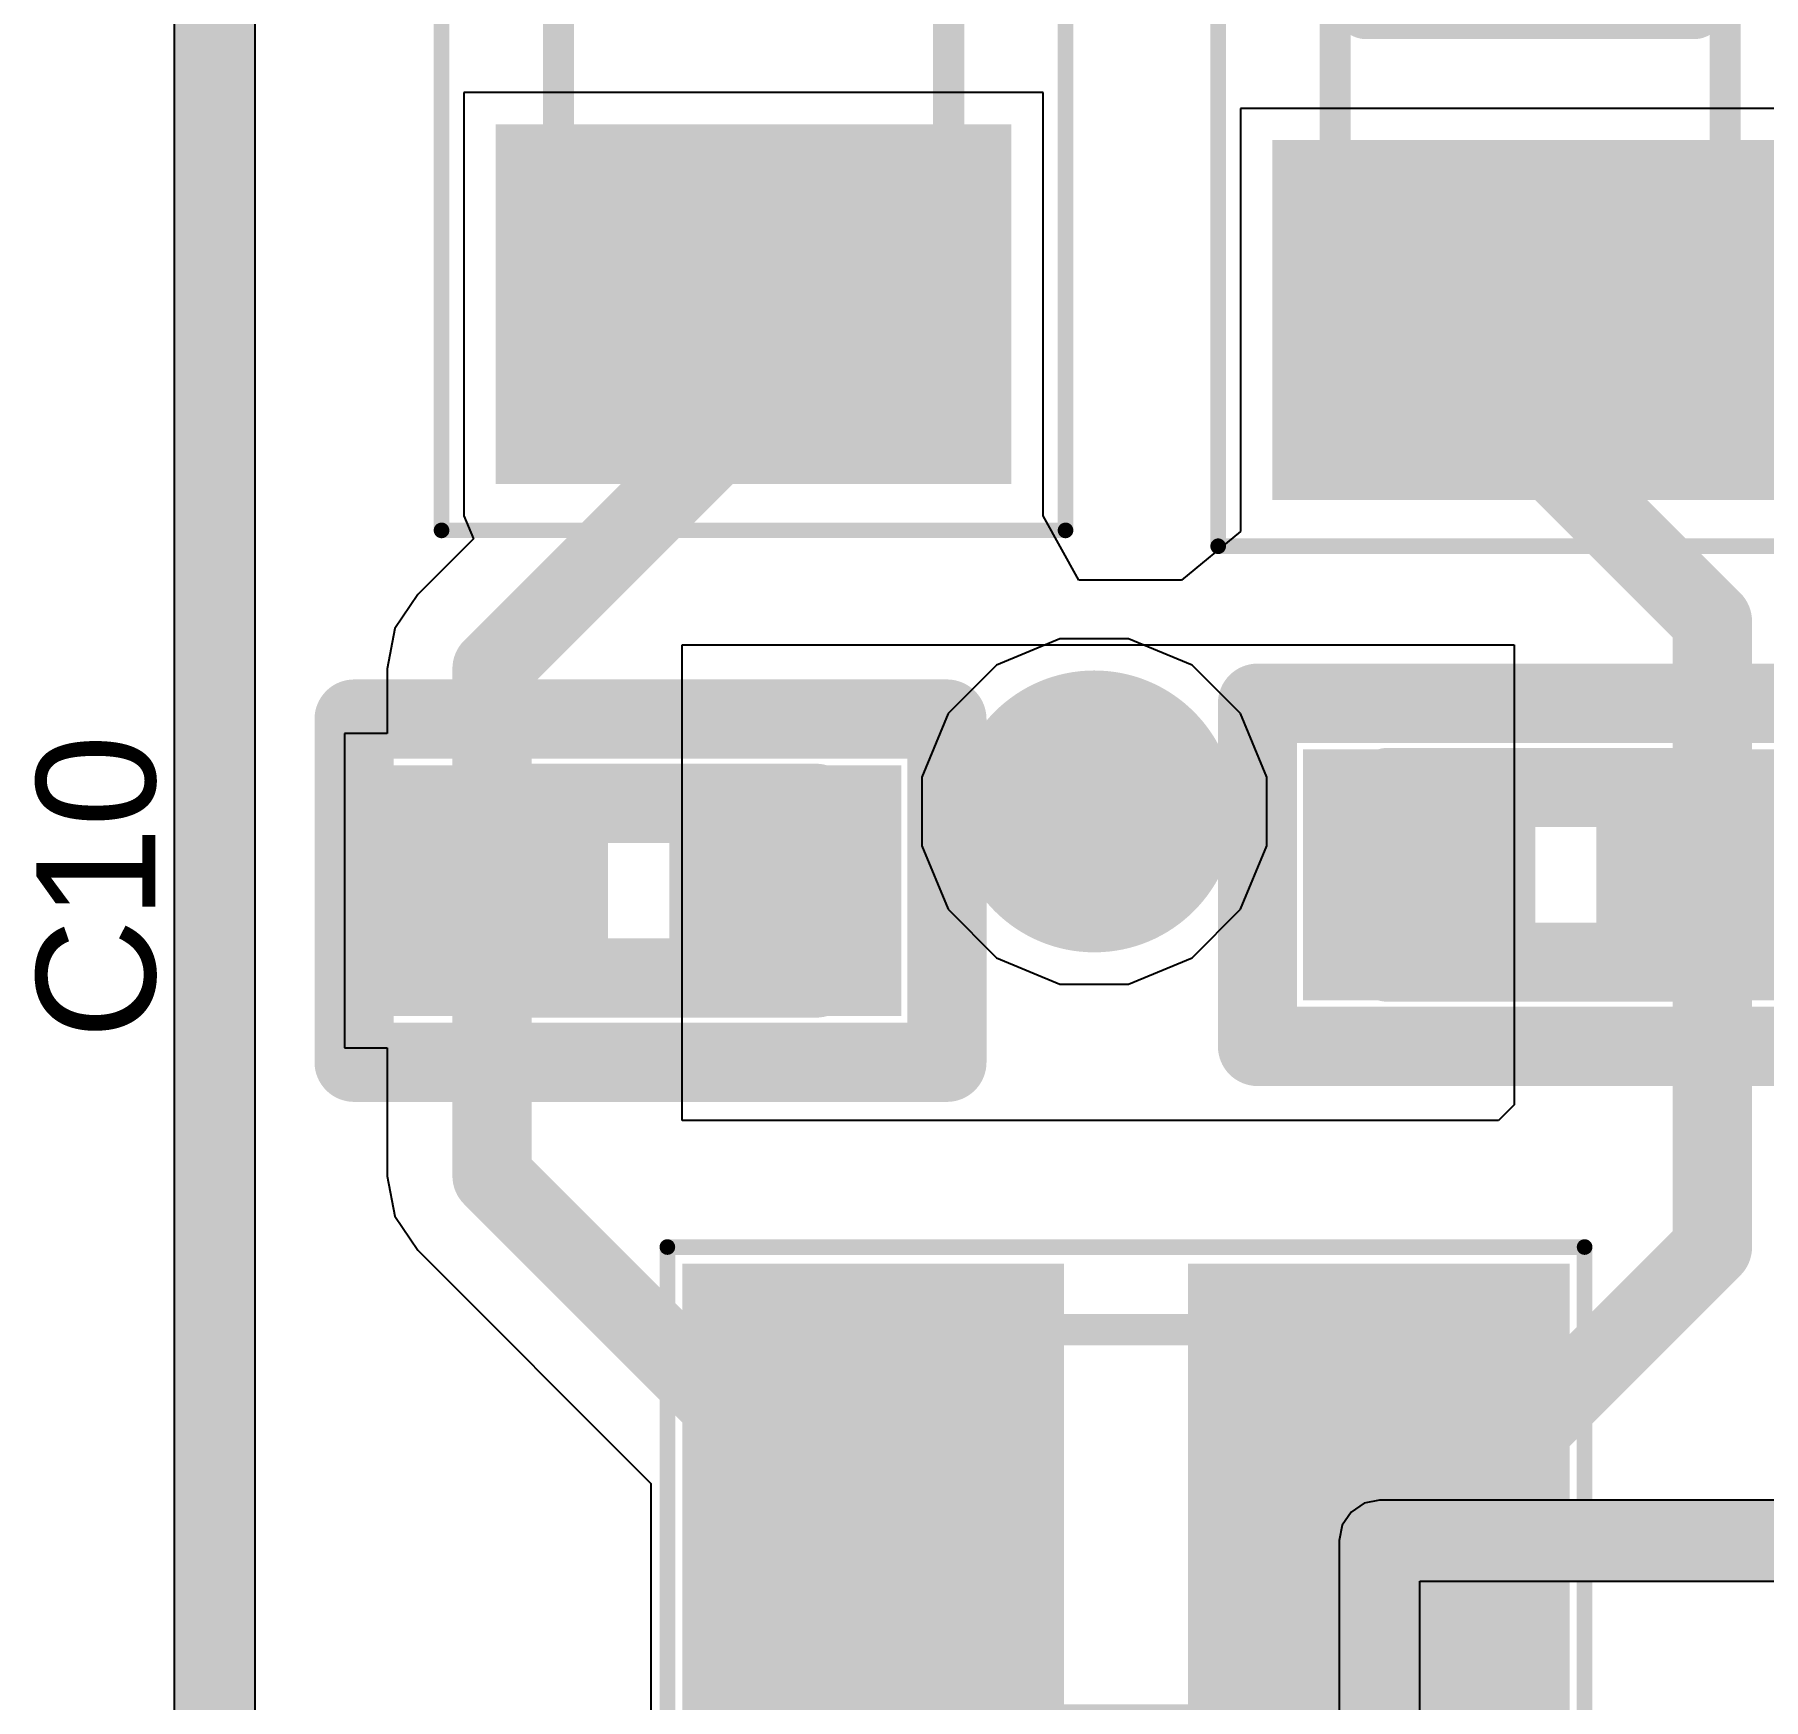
# Model space of a CAD drawing. Header units: inches. Extents: x 2.95 to 6.74, y 1.23 to 4.83.
# Drawn here: x 4.7123 to 4.9304, y 4.093 to 4.303 of the extents above; entities that cross this region are included whole.
import ezdxf

# ---------------------------------------------------------------- set-up
doc = ezdxf.new("R2010")
doc.units = ezdxf.units.IN
doc.header["$MEASUREMENT"] = 0
for name, color, linetype in [('Bottom Layer', 5, 'Continuous'), ('Bottom Solder', 6, 'Continuous'), ('GND', 76, 'Continuous'), ('Mechanical 10', 56, 'Continuous'), ('Mechanical 12', 56, 'Continuous'), ('Mechanical 15', 56, 'Continuous'), ('PWR', 16, 'Continuous'), ('Top 3D Body', 56, 'Continuous'), ('Top Layer', 1, 'Continuous'), ('Top Overlay', 2, 'Continuous'), ('Top Paste', 8, 'Continuous'), ('Top Solder', 216, 'Continuous'), ('Via Holes', 16, 'Continuous')]:
    doc.layers.add(name, color=color, linetype=linetype)
doc.styles.add('Arial', font='', dxfattribs={"height": 0.2})
doc.styles.get('Arial').set_extended_font_data('Arial')

# ---------------------------------------------------------------- blocks, each defined once
blk = doc.blocks.new('RESC2012X50N_85')
at = {"layer": 'Top Layer'}
for points in [[(-0.05807, -0.02854), (-0.05807, 0.02854), (-0.02067, 0.02854), (-0.02067, -0.02854)], [(0.02067, -0.02854), (0.02067, 0.02854), (0.05807, 0.02854), (0.05807, -0.02854)]]:
    blk.add_hatch(color=1, dxfattribs=at).paths.add_polyline_path(points)
at = {"layer": 'Top Paste'}
for points in [[(-0.05807, -0.02854), (-0.05807, 0.02854), (-0.02067, 0.02854), (-0.02067, -0.02854)], [(0.02067, -0.02854), (0.02067, 0.02854), (0.05807, 0.02854), (0.05807, -0.02854)]]:
    blk.add_hatch(color=8, dxfattribs=at).paths.add_polyline_path(points)
at = {"layer": 'Top Solder'}
for points in [[(-0.06207, -0.03254), (-0.06207, 0.03254), (-0.01667, 0.03254), (-0.01667, -0.03254)], [(0.01667, -0.03254), (0.01667, 0.03254), (0.06207, 0.03254), (0.06207, -0.03254)]]:
    blk.add_hatch(color=216, dxfattribs=at).paths.add_polyline_path(points)
at = {"layer": 'Mechanical 15'}
for points in [[(-0.06791, -0.03937, 0.00197, 0.00197, 0), (-0.06791, 0.03937, 0.00197, 0.00197, 0)], [(0.06791, 0.03937, 0.00197, 0.00197, 0), (-0.06791, 0.03937, 0.00197, 0.00197, 0)], [(0.06791, -0.03937, 0.00197, 0.00197, 0), (0.06791, 0.03937, 0.00197, 0.00197, 0)], [(0.06791, -0.03937, 0.00197, 0.00197, 0), (-0.06791, -0.03937, 0.00197, 0.00197, 0)]]:
    blk.add_lwpolyline(points, format="xyseb", dxfattribs=at)
for points in [[(-0.06841, 0.03937, 0.000984, 0.000984, 1), (-0.06742, 0.03937, 0.000984, 0.000984, 1)], [(-0.06841, 0.03937, 0.000984, 0.000984, 1), (-0.06742, 0.03937, 0.000984, 0.000984, 1)], [(0.06742, 0.03937, 0.000984, 0.000984, 1), (0.06841, 0.03937, 0.000984, 0.000984, 1)], [(0.06742, 0.03937, 0.000984, 0.000984, 1), (0.06841, 0.03937, 0.000984, 0.000984, 1)], [(-0.06841, -0.03937, 0.000984, 0.000984, 1), (-0.06742, -0.03937, 0.000984, 0.000984, 1)], [(-0.06841, -0.03937, 0.000984, 0.000984, 1), (-0.06742, -0.03937, 0.000984, 0.000984, 1)], [(0.06742, -0.03937, 0.000984, 0.000984, 1), (0.06841, -0.03937, 0.000984, 0.000984, 1)], [(0.06742, -0.03937, 0.000984, 0.000984, 1), (0.06841, -0.03937, 0.000984, 0.000984, 1)]]:
    blk.add_lwpolyline(points, format="xyseb", close=True, dxfattribs=at)
at = {"layer": 'Top 3D Body'}
for points in [[(-0.04035, -0.02461, 0.00394, 0.00394, 0), (-0.04035, 0.02461, 0.00394, 0.00394, 0)], [(0.04035, 0.02461, 0.00394, 0.00394, 0), (-0.04035, 0.02461, 0.00394, 0.00394, 0)], [(0.04035, -0.02461, 0.00394, 0.00394, 0), (0.04035, 0.02461, 0.00394, 0.00394, 0)], [(0.04035, -0.02461, 0.00394, 0.00394, 0), (-0.04035, -0.02461, 0.00394, 0.00394, 0)]]:
    blk.add_lwpolyline(points, format="xyseb", dxfattribs=at)
for points in [[(-0.04134, 0.02461, 0.00197, 0.00197, 1), (-0.03937, 0.02461, 0.00197, 0.00197, 1)], [(-0.04134, 0.02461, 0.00197, 0.00197, 1), (-0.03937, 0.02461, 0.00197, 0.00197, 1)], [(0.03937, 0.02461, 0.00197, 0.00197, 1), (0.04134, 0.02461, 0.00197, 0.00197, 1)], [(0.03937, 0.02461, 0.00197, 0.00197, 1), (0.04134, 0.02461, 0.00197, 0.00197, 1)], [(-0.04134, -0.02461, 0.00197, 0.00197, 1), (-0.03937, -0.02461, 0.00197, 0.00197, 1)], [(-0.04134, -0.02461, 0.00197, 0.00197, 1), (-0.03937, -0.02461, 0.00197, 0.00197, 1)], [(0.03937, -0.02461, 0.00197, 0.00197, 1), (0.04134, -0.02461, 0.00197, 0.00197, 1)], [(0.03937, -0.02461, 0.00197, 0.00197, 1), (0.04134, -0.02461, 0.00197, 0.00197, 1)]]:
    blk.add_lwpolyline(points, format="xyseb", close=True, dxfattribs=at)
at = {"layer": 'Top Overlay'}
blk.add_lwpolyline([(0, -0.02067, 0.00787, 0.00787, 0), (0, 0.02067, 0.00787, 0.00787, 0)], format="xyseb", dxfattribs=at)
for points in [[(-0.00197, 0.02067, 0.00394, 0.00394, 1), (0.00197, 0.02067, 0.00394, 0.00394, 1)], [(-0.00197, -0.02067, 0.00394, 0.00394, 1), (0.00197, -0.02067, 0.00394, 0.00394, 1)]]:
    blk.add_lwpolyline(points, format="xyseb", close=True, dxfattribs=at)
blk = doc.blocks.new('RESC2012X50N_87')
at = {"layer": 'Top Layer'}
for points in [[(-0.05807, -0.02854), (-0.05807, 0.02854), (-0.02067, 0.02854), (-0.02067, -0.02854)], [(0.02067, -0.02854), (0.02067, 0.02854), (0.05807, 0.02854), (0.05807, -0.02854)]]:
    blk.add_hatch(color=1, dxfattribs=at).paths.add_polyline_path(points)
at = {"layer": 'Top Paste'}
for points in [[(-0.05807, -0.02854), (-0.05807, 0.02854), (-0.02067, 0.02854), (-0.02067, -0.02854)], [(0.02067, -0.02854), (0.02067, 0.02854), (0.05807, 0.02854), (0.05807, -0.02854)]]:
    blk.add_hatch(color=8, dxfattribs=at).paths.add_polyline_path(points)
at = {"layer": 'Top Solder'}
for points in [[(-0.06207, -0.03254), (-0.06207, 0.03254), (-0.01667, 0.03254), (-0.01667, -0.03254)], [(0.01667, -0.03254), (0.01667, 0.03254), (0.06207, 0.03254), (0.06207, -0.03254)]]:
    blk.add_hatch(color=216, dxfattribs=at).paths.add_polyline_path(points)
at = {"layer": 'Mechanical 15'}
for points in [[(-0.06791, -0.03937, 0.00197, 0.00197, 0), (-0.06791, 0.03937, 0.00197, 0.00197, 0)], [(0.06791, 0.03937, 0.00197, 0.00197, 0), (-0.06791, 0.03937, 0.00197, 0.00197, 0)], [(0.06791, -0.03937, 0.00197, 0.00197, 0), (0.06791, 0.03937, 0.00197, 0.00197, 0)], [(0.06791, -0.03937, 0.00197, 0.00197, 0), (-0.06791, -0.03937, 0.00197, 0.00197, 0)]]:
    blk.add_lwpolyline(points, format="xyseb", dxfattribs=at)
for points in [[(-0.06841, 0.03937, 0.000984, 0.000984, 1), (-0.06742, 0.03937, 0.000984, 0.000984, 1)], [(-0.06841, 0.03937, 0.000984, 0.000984, 1), (-0.06742, 0.03937, 0.000984, 0.000984, 1)], [(0.06742, 0.03937, 0.000984, 0.000984, 1), (0.06841, 0.03937, 0.000984, 0.000984, 1)], [(0.06742, 0.03937, 0.000984, 0.000984, 1), (0.06841, 0.03937, 0.000984, 0.000984, 1)], [(-0.06841, -0.03937, 0.000984, 0.000984, 1), (-0.06742, -0.03937, 0.000984, 0.000984, 1)], [(-0.06841, -0.03937, 0.000984, 0.000984, 1), (-0.06742, -0.03937, 0.000984, 0.000984, 1)], [(0.06742, -0.03937, 0.000984, 0.000984, 1), (0.06841, -0.03937, 0.000984, 0.000984, 1)], [(0.06742, -0.03937, 0.000984, 0.000984, 1), (0.06841, -0.03937, 0.000984, 0.000984, 1)]]:
    blk.add_lwpolyline(points, format="xyseb", close=True, dxfattribs=at)
at = {"layer": 'Top 3D Body'}
for points in [[(-0.04035, -0.02461, 0.00394, 0.00394, 0), (-0.04035, 0.02461, 0.00394, 0.00394, 0)], [(0.04035, 0.02461, 0.00394, 0.00394, 0), (-0.04035, 0.02461, 0.00394, 0.00394, 0)], [(0.04035, -0.02461, 0.00394, 0.00394, 0), (0.04035, 0.02461, 0.00394, 0.00394, 0)], [(0.04035, -0.02461, 0.00394, 0.00394, 0), (-0.04035, -0.02461, 0.00394, 0.00394, 0)]]:
    blk.add_lwpolyline(points, format="xyseb", dxfattribs=at)
for points in [[(-0.04134, 0.02461, 0.00197, 0.00197, 1), (-0.03937, 0.02461, 0.00197, 0.00197, 1)], [(-0.04134, 0.02461, 0.00197, 0.00197, 1), (-0.03937, 0.02461, 0.00197, 0.00197, 1)], [(0.03937, 0.02461, 0.00197, 0.00197, 1), (0.04134, 0.02461, 0.00197, 0.00197, 1)], [(0.03937, 0.02461, 0.00197, 0.00197, 1), (0.04134, 0.02461, 0.00197, 0.00197, 1)], [(-0.04134, -0.02461, 0.00197, 0.00197, 1), (-0.03937, -0.02461, 0.00197, 0.00197, 1)], [(-0.04134, -0.02461, 0.00197, 0.00197, 1), (-0.03937, -0.02461, 0.00197, 0.00197, 1)], [(0.03937, -0.02461, 0.00197, 0.00197, 1), (0.04134, -0.02461, 0.00197, 0.00197, 1)], [(0.03937, -0.02461, 0.00197, 0.00197, 1), (0.04134, -0.02461, 0.00197, 0.00197, 1)]]:
    blk.add_lwpolyline(points, format="xyseb", close=True, dxfattribs=at)
at = {"layer": 'Top Overlay'}
blk.add_lwpolyline([(0, -0.02067, 0.00787, 0.00787, 0), (0, 0.02067, 0.00787, 0.00787, 0)], format="xyseb", dxfattribs=at)
for points in [[(-0.00197, 0.02067, 0.00394, 0.00394, 1), (0.00197, 0.02067, 0.00394, 0.00394, 1)], [(-0.00197, -0.02067, 0.00394, 0.00394, 1), (0.00197, -0.02067, 0.00394, 0.00394, 1)]]:
    blk.add_lwpolyline(points, format="xyseb", close=True, dxfattribs=at)
blk = doc.blocks.new('CAPC1005X55N_167')
at = {"layer": 'Top Layer'}
for points in [[(-0.03063, 0.01181), (-0.00937, 0.01181), (-0.00937, -0.01181), (-0.03063, -0.01181)], [(0.00638, 0.01181), (0.02764, 0.01181), (0.02764, -0.01181), (0.00638, -0.01181)]]:
    blk.add_hatch(color=1, dxfattribs=at).paths.add_polyline_path(points)
at = {"layer": 'Top Paste'}
for points in [[(-0.03063, 0.01181), (-0.00937, 0.01181), (-0.00937, -0.01181), (-0.03063, -0.01181)], [(0.00638, 0.01181), (0.02764, 0.01181), (0.02764, -0.01181), (0.00638, -0.01181)]]:
    blk.add_hatch(color=8, dxfattribs=at).paths.add_polyline_path(points)
at = {"layer": 'Top Solder'}
for points in [[(-0.03465, 0.01583), (-0.00535, 0.01583), (-0.00535, -0.01583), (-0.03465, -0.01583)], [(0.00236, 0.01583), (0.03165, 0.01583), (0.03165, -0.01583), (0.00236, -0.01583)]]:
    blk.add_hatch(color=216, dxfattribs=at).paths.add_polyline_path(points)
at = {"layer": 'Mechanical 10'}
for points in [[(-0.02087, 0.01102, 0.01, 0.01, 0), (0.02087, 0.01102, 0.01, 0.01, 0)], [(-0.02087, -0.01102, 0.01, 0.01, 0), (-0.02087, 0.01102, 0.01, 0.01, 0)], [(0.02087, -0.01102, 0.01, 0.01, 0), (0.02087, 0.01102, 0.01, 0.01, 0)], [(-0.02087, -0.01102, 0.01, 0.01, 0), (0.02087, -0.01102, 0.01, 0.01, 0)]]:
    blk.add_lwpolyline(points, format="xyseb", dxfattribs=at)
for points in [[(-0.02337, 0.01102, 0.005, 0.005, 1), (-0.01837, 0.01102, 0.005, 0.005, 1)], [(-0.02337, 0.01102, 0.005, 0.005, 1), (-0.01837, 0.01102, 0.005, 0.005, 1)], [(0.01837, 0.01102, 0.005, 0.005, 1), (0.02337, 0.01102, 0.005, 0.005, 1)], [(0.01837, 0.01102, 0.005, 0.005, 1), (0.02337, 0.01102, 0.005, 0.005, 1)], [(-0.02337, -0.01102, 0.005, 0.005, 1), (-0.01837, -0.01102, 0.005, 0.005, 1)], [(-0.02337, -0.01102, 0.005, 0.005, 1), (-0.01837, -0.01102, 0.005, 0.005, 1)], [(0.01837, -0.01102, 0.005, 0.005, 1), (0.02337, -0.01102, 0.005, 0.005, 1)], [(0.01837, -0.01102, 0.005, 0.005, 1), (0.02337, -0.01102, 0.005, 0.005, 1)]]:
    blk.add_lwpolyline(points, format="xyseb", close=True, dxfattribs=at)
at = {"layer": 'Mechanical 12'}
for points in [[(-0.0374, 0.02165, 0.01, 0.01, 0), (0.0374, 0.02165, 0.01, 0.01, 0)], [(-0.0374, -0.02165, 0.01, 0.01, 0), (-0.0374, 0.02165, 0.01, 0.01, 0)], [(0.0374, -0.02165, 0.01, 0.01, 0), (0.0374, 0.02165, 0.01, 0.01, 0)], [(-0.0374, -0.02165, 0.01, 0.01, 0), (0.0374, -0.02165, 0.01, 0.01, 0)]]:
    blk.add_lwpolyline(points, format="xyseb", dxfattribs=at)
for points in [[(-0.0399, 0.02165, 0.005, 0.005, 1), (-0.0349, 0.02165, 0.005, 0.005, 1)], [(-0.0399, 0.02165, 0.005, 0.005, 1), (-0.0349, 0.02165, 0.005, 0.005, 1)], [(0.0349, 0.02165, 0.005, 0.005, 1), (0.0399, 0.02165, 0.005, 0.005, 1)], [(0.0349, 0.02165, 0.005, 0.005, 1), (0.0399, 0.02165, 0.005, 0.005, 1)], [(-0.0399, -0.02165, 0.005, 0.005, 1), (-0.0349, -0.02165, 0.005, 0.005, 1)], [(-0.0399, -0.02165, 0.005, 0.005, 1), (-0.0349, -0.02165, 0.005, 0.005, 1)], [(0.0349, -0.02165, 0.005, 0.005, 1), (0.0399, -0.02165, 0.005, 0.005, 1)], [(0.0349, -0.02165, 0.005, 0.005, 1), (0.0399, -0.02165, 0.005, 0.005, 1)]]:
    blk.add_lwpolyline(points, format="xyseb", close=True, dxfattribs=at)
blk = doc.blocks.new('CAPC2012X94N_173')
at = {"layer": 'Top Layer'}
for points in [[(-0.05197, -0.02894), (-0.05197, 0.02894), (-0.01181, 0.02894), (-0.01181, -0.02894)], [(0.01181, -0.02894), (0.01181, 0.02894), (0.05197, 0.02894), (0.05197, -0.02894)]]:
    blk.add_hatch(color=1, dxfattribs=at).paths.add_polyline_path(points)
at = {"layer": 'Top Paste'}
for points in [[(-0.05197, -0.02894), (-0.05197, 0.02894), (-0.01181, 0.02894), (-0.01181, -0.02894)], [(0.01181, -0.02894), (0.01181, 0.02894), (0.05197, 0.02894), (0.05197, -0.02894)]]:
    blk.add_hatch(color=8, dxfattribs=at).paths.add_polyline_path(points)
at = {"layer": 'Top Solder'}
for points in [[(-0.05597, -0.03294), (-0.05597, 0.03294), (-0.00781, 0.03294), (-0.00781, -0.03294)], [(0.00781, -0.03294), (0.00781, 0.03294), (0.05597, 0.03294), (0.05597, -0.03294)]]:
    blk.add_hatch(color=216, dxfattribs=at).paths.add_polyline_path(points)
at = {"layer": 'Mechanical 15'}
for points in [[(0.05787, 0.03504, 0.00197, 0.00197, 0), (-0.05787, 0.03504, 0.00197, 0.00197, 0)], [(-0.05787, 0.03504, 0.00197, 0.00197, 0), (-0.05787, -0.03504, 0.00197, 0.00197, 0)], [(0.05787, 0.03504, 0.00197, 0.00197, 0), (0.05787, -0.03504, 0.00197, 0.00197, 0)], [(0.05787, -0.03504, 0.00197, 0.00197, 0), (-0.05787, -0.03504, 0.00197, 0.00197, 0)]]:
    blk.add_lwpolyline(points, format="xyseb", dxfattribs=at)
for points in [[(-0.05837, 0.03504, 0.000984, 0.000984, 1), (-0.05738, 0.03504, 0.000984, 0.000984, 1)], [(-0.05837, 0.03504, 0.000984, 0.000984, 1), (-0.05738, 0.03504, 0.000984, 0.000984, 1)], [(0.05738, 0.03504, 0.000984, 0.000984, 1), (0.05837, 0.03504, 0.000984, 0.000984, 1)], [(0.05738, 0.03504, 0.000984, 0.000984, 1), (0.05837, 0.03504, 0.000984, 0.000984, 1)], [(-0.05837, -0.03504, 0.000984, 0.000984, 1), (-0.05738, -0.03504, 0.000984, 0.000984, 1)], [(-0.05837, -0.03504, 0.000984, 0.000984, 1), (-0.05738, -0.03504, 0.000984, 0.000984, 1)], [(0.05738, -0.03504, 0.000984, 0.000984, 1), (0.05837, -0.03504, 0.000984, 0.000984, 1)], [(0.05738, -0.03504, 0.000984, 0.000984, 1), (0.05837, -0.03504, 0.000984, 0.000984, 1)]]:
    blk.add_lwpolyline(points, format="xyseb", close=True, dxfattribs=at)
at = {"layer": 'Top 3D Body'}
for points in [[(0.03957, 0.02461, 0.00394, 0.00394, 0), (-0.03957, 0.02461, 0.00394, 0.00394, 0)], [(-0.03957, 0.02461, 0.00394, 0.00394, 0), (-0.03957, -0.02461, 0.00394, 0.00394, 0)], [(0.03957, 0.02461, 0.00394, 0.00394, 0), (0.03957, -0.02461, 0.00394, 0.00394, 0)], [(0.03957, -0.02461, 0.00394, 0.00394, 0), (-0.03957, -0.02461, 0.00394, 0.00394, 0)]]:
    blk.add_lwpolyline(points, format="xyseb", dxfattribs=at)
for points in [[(-0.04055, 0.02461, 0.00197, 0.00197, 1), (-0.03858, 0.02461, 0.00197, 0.00197, 1)], [(-0.04055, 0.02461, 0.00197, 0.00197, 1), (-0.03858, 0.02461, 0.00197, 0.00197, 1)], [(0.03858, 0.02461, 0.00197, 0.00197, 1), (0.04055, 0.02461, 0.00197, 0.00197, 1)], [(0.03858, 0.02461, 0.00197, 0.00197, 1), (0.04055, 0.02461, 0.00197, 0.00197, 1)], [(-0.04055, -0.02461, 0.00197, 0.00197, 1), (-0.03858, -0.02461, 0.00197, 0.00197, 1)], [(-0.04055, -0.02461, 0.00197, 0.00197, 1), (-0.03858, -0.02461, 0.00197, 0.00197, 1)], [(0.03858, -0.02461, 0.00197, 0.00197, 1), (0.04055, -0.02461, 0.00197, 0.00197, 1)], [(0.03858, -0.02461, 0.00197, 0.00197, 1), (0.04055, -0.02461, 0.00197, 0.00197, 1)]]:
    blk.add_lwpolyline(points, format="xyseb", close=True, dxfattribs=at)
blk = doc.blocks.new('CAPC1005X55N_175')
at = {"layer": 'Top Layer'}
for points in [[(-0.03063, 0.01181), (-0.00937, 0.01181), (-0.00937, -0.01181), (-0.03063, -0.01181)], [(0.00638, 0.01181), (0.02764, 0.01181), (0.02764, -0.01181), (0.00638, -0.01181)]]:
    blk.add_hatch(color=1, dxfattribs=at).paths.add_polyline_path(points)
at = {"layer": 'Top Paste'}
for points in [[(-0.03063, 0.01181), (-0.00937, 0.01181), (-0.00937, -0.01181), (-0.03063, -0.01181)], [(0.00638, 0.01181), (0.02764, 0.01181), (0.02764, -0.01181), (0.00638, -0.01181)]]:
    blk.add_hatch(color=8, dxfattribs=at).paths.add_polyline_path(points)
at = {"layer": 'Top Solder'}
for points in [[(-0.03465, 0.01583), (-0.00535, 0.01583), (-0.00535, -0.01583), (-0.03465, -0.01583)], [(0.00236, 0.01583), (0.03165, 0.01583), (0.03165, -0.01583), (0.00236, -0.01583)]]:
    blk.add_hatch(color=216, dxfattribs=at).paths.add_polyline_path(points)
at = {"layer": 'Mechanical 10'}
for points in [[(-0.02087, 0.01102, 0.01, 0.01, 0), (-0.02087, -0.01102, 0.01, 0.01, 0)], [(0.02087, 0.01102, 0.01, 0.01, 0), (-0.02087, 0.01102, 0.01, 0.01, 0)], [(0.02087, 0.01102, 0.01, 0.01, 0), (0.02087, -0.01102, 0.01, 0.01, 0)], [(0.02087, -0.01102, 0.01, 0.01, 0), (-0.02087, -0.01102, 0.01, 0.01, 0)]]:
    blk.add_lwpolyline(points, format="xyseb", dxfattribs=at)
for points in [[(-0.02337, 0.01102, 0.005, 0.005, 1), (-0.01837, 0.01102, 0.005, 0.005, 1)], [(-0.02337, 0.01102, 0.005, 0.005, 1), (-0.01837, 0.01102, 0.005, 0.005, 1)], [(0.01837, 0.01102, 0.005, 0.005, 1), (0.02337, 0.01102, 0.005, 0.005, 1)], [(0.01837, 0.01102, 0.005, 0.005, 1), (0.02337, 0.01102, 0.005, 0.005, 1)], [(-0.02337, -0.01102, 0.005, 0.005, 1), (-0.01837, -0.01102, 0.005, 0.005, 1)], [(-0.02337, -0.01102, 0.005, 0.005, 1), (-0.01837, -0.01102, 0.005, 0.005, 1)], [(0.01837, -0.01102, 0.005, 0.005, 1), (0.02337, -0.01102, 0.005, 0.005, 1)], [(0.01837, -0.01102, 0.005, 0.005, 1), (0.02337, -0.01102, 0.005, 0.005, 1)]]:
    blk.add_lwpolyline(points, format="xyseb", close=True, dxfattribs=at)
at = {"layer": 'Mechanical 12'}
for points in [[(-0.0374, 0.02165, 0.01, 0.01, 0), (-0.0374, -0.02165, 0.01, 0.01, 0)], [(0.0374, 0.02165, 0.01, 0.01, 0), (-0.0374, 0.02165, 0.01, 0.01, 0)], [(0.0374, 0.02165, 0.01, 0.01, 0), (0.0374, -0.02165, 0.01, 0.01, 0)], [(0.0374, -0.02165, 0.01, 0.01, 0), (-0.0374, -0.02165, 0.01, 0.01, 0)]]:
    blk.add_lwpolyline(points, format="xyseb", dxfattribs=at)
for points in [[(-0.0399, 0.02165, 0.005, 0.005, 1), (-0.0349, 0.02165, 0.005, 0.005, 1)], [(-0.0399, 0.02165, 0.005, 0.005, 1), (-0.0349, 0.02165, 0.005, 0.005, 1)], [(0.0349, 0.02165, 0.005, 0.005, 1), (0.0399, 0.02165, 0.005, 0.005, 1)], [(0.0349, 0.02165, 0.005, 0.005, 1), (0.0399, 0.02165, 0.005, 0.005, 1)], [(-0.0399, -0.02165, 0.005, 0.005, 1), (-0.0349, -0.02165, 0.005, 0.005, 1)], [(-0.0399, -0.02165, 0.005, 0.005, 1), (-0.0349, -0.02165, 0.005, 0.005, 1)], [(0.0349, -0.02165, 0.005, 0.005, 1), (0.0399, -0.02165, 0.005, 0.005, 1)], [(0.0349, -0.02165, 0.005, 0.005, 1), (0.0399, -0.02165, 0.005, 0.005, 1)]]:
    blk.add_lwpolyline(points, format="xyseb", close=True, dxfattribs=at)

msp = doc.modelspace()

# ---------------------------------------------------------------- hatches: boundary and pattern name
at = {"layer": 'Bottom Layer'}
h = msp.add_hatch(color=5, dxfattribs=at)
edge = h.paths.add_edge_path()
edge.add_arc((4.846, 4.205), 0.01378, 0, 360)
at = {"layer": 'Bottom Solder'}
h = msp.add_hatch(color=6, dxfattribs=at)
edge = h.paths.add_edge_path()
edge.add_arc((4.846, 4.205), 0.01778, 0, 360)
at = {"layer": 'PWR'}
h = msp.add_hatch(color=16, dxfattribs=at)
edge = h.paths.add_edge_path()
edge.add_arc((4.846, 4.205), 0.01591, 0, 360)
at = {"layer": 'Top Layer'}
h = msp.add_hatch(color=1, dxfattribs=at)
edge = h.paths.add_edge_path()
edge.add_arc((4.846, 4.205), 0.01378, 0, 360)
at = {"layer": 'Top Solder'}
h = msp.add_hatch(color=216, dxfattribs=at)
edge = h.paths.add_edge_path()
edge.add_arc((4.846, 4.205), 0.01778, 0, 360)
at = {"layer": 'Via Holes'}
h = msp.add_hatch(color=7, dxfattribs=at)
edge = h.paths.add_edge_path()
edge.add_arc((4.846, 4.205), 0.00591, 0, 360)

# ---------------------------------------------------------------- linework, layer by layer
at = {"layer": 'Bottom Layer'}
for p, q in [((4.84167, 4.22678), (4.83366, 4.22346)), ((4.85033, 4.22678), (4.84167, 4.22678)), ((4.85834, 4.22346), (4.85033, 4.22678)), ((4.83366, 4.22346), (4.82754, 4.21734)), ((4.86446, 4.21734), (4.85834, 4.22346)), ((4.82754, 4.21734), (4.82422, 4.20933)), ((4.86778, 4.20933), (4.86446, 4.21734)), ((4.82422, 4.20933), (4.82422, 4.20067)), ((4.86778, 4.20067), (4.86778, 4.20933)), ((4.82422, 4.20067), (4.82754, 4.19266)), ((4.86446, 4.19266), (4.86778, 4.20067)), ((4.82754, 4.19266), (4.83366, 4.18654)), ((4.85834, 4.18654), (4.86446, 4.19266)), ((4.83366, 4.18654), (4.84167, 4.18322)), ((4.85033, 4.18322), (4.85834, 4.18654)), ((4.84167, 4.18322), (4.85033, 4.18322))]:
    msp.add_line(p, q, dxfattribs=at)
at = {"layer": 'GND'}
for p, q in [((4.7299, 4.79193), (4.7299, 3.74)), ((4.7401, 3.7451), (4.7401, 4.79193)), ((4.88005, 4.11771), (4.8784, 4.1166)), ((4.882, 4.1181), (4.88005, 4.11771)), ((5.433, 4.1181), (4.882, 4.1181)), ((4.87729, 4.11495), (4.8769, 4.113)), ((4.8784, 4.1166), (4.87729, 4.11495)), ((4.8769, 4.113), (4.8769, 3.7451)), ((4.8871, 3.74), (4.8871, 4.1079)), ((4.8871, 4.1079), (5.4279, 4.1079))]:
    msp.add_line(p, q, dxfattribs=at)
for points in [[(4.735, 3.74, 0.01, 0.01, 0), (4.735, 4.812, 0.01, 0.01, 0)], [(4.882, 3.74, 0.01, 0.01, 0), (4.882, 4.113, 0.01, 0.01, 0)], [(4.882, 4.113, 0.01, 0.01, 0), (5.104, 4.113, 0.01, 0.01, 0)]]:
    msp.add_lwpolyline(points, format="xyseb", dxfattribs=at)
msp.add_lwpolyline([(4.8795, 4.113, 0.005, 0.005, 1), (4.8845, 4.113, 0.005, 0.005, 1)], format="xyseb", close=True, dxfattribs=at)
msp.add_lwpolyline([(4.8795, 4.113, 0.005, 0.005, 1), (4.8845, 4.113, 0.005, 0.005, 1)], format="xyseb", close=True, dxfattribs=at)
at = {"layer": 'Top Layer'}
for p, q in [((4.83954, 4.2957), (4.76646, 4.2957)), ((4.76646, 4.2957), (4.76646, 4.2423)), ((4.83954, 4.2423), (4.83954, 4.2957)), ((4.93494, 4.2937), (4.86446, 4.2937)), ((4.86446, 4.2937), (4.86446, 4.2403)), ((4.76646, 4.2423), (4.76646, 4.2423)), ((4.76646, 4.2423), (4.76766, 4.2394)), ((4.84403, 4.23416), (4.83954, 4.2423)), ((4.76766, 4.2394), (4.76063, 4.23237)), ((4.86446, 4.2403), (4.857, 4.23416)), ((4.76063, 4.23237), (4.75775, 4.22807)), ((4.857, 4.23416), (4.84403, 4.23416)), ((4.75775, 4.22807), (4.75675, 4.223)), ((4.794, 4.166), (4.794, 4.226)), ((4.794, 4.226), (4.899, 4.226)), ((4.899, 4.226), (4.899, 4.168)), ((4.75675, 4.223), (4.75675, 4.21481)), ((4.75675, 4.21481), (4.75137, 4.21481)), ((4.75137, 4.21481), (4.75137, 4.17519)), ((4.75137, 4.17519), (4.75675, 4.17519)), ((4.75675, 4.17519), (4.75675, 4.159)), ((4.899, 4.168), (4.897, 4.166)), ((4.897, 4.166), (4.794, 4.166)), ((4.75675, 4.159), (4.75775, 4.15393)), ((4.75775, 4.15393), (4.76063, 4.14963)), ((4.76063, 4.14963), (4.79003, 4.12022)), ((4.79003, 4.12022), (4.79003, 4.07806))]:
    msp.add_line(p, q, dxfattribs=at)
for points in [[(4.803, 4.256, 0.01, 0.01, 0), (4.803, 4.269, 0.01, 0.01, 0)], [(4.897, 4.256, 0.01, 0.01, 0), (4.897, 4.268, 0.01, 0.01, 0)], [(4.897, 4.268, 0.01, 0.01, 0), (4.898, 4.267, 0.01, 0.01, 0)], [(4.898, 4.267, 0.01, 0.01, 0), (4.901, 4.267, 0.01, 0.01, 0)], [(4.77, 4.223, 0.01, 0.01, 0), (4.803, 4.256, 0.01, 0.01, 0)], [(4.897, 4.256, 0.01, 0.01, 0), (4.924, 4.229, 0.01, 0.01, 0)], [(4.924, 4.197, 0.01, 0.01, 0), (4.924, 4.229, 0.01, 0.01, 0)], [(4.77, 4.195, 0.01, 0.01, 0), (4.77, 4.223, 0.01, 0.01, 0)], [(4.924, 4.15, 0.01, 0.01, 0), (4.924, 4.197, 0.01, 0.01, 0)], [(4.77, 4.159, 0.01, 0.01, 0), (4.77, 4.195, 0.01, 0.01, 0)], [(4.77, 4.159, 0.01, 0.01, 0), (4.817, 4.112, 0.01, 0.01, 0)], [(4.88544, 4.11144, 0.01, 0.01, 0), (4.924, 4.15, 0.01, 0.01, 0)], [(4.81811, 4.11311, 0.01, 0.01, 0), (4.81811, 4.115, 0.01, 0.01, 0)], [(4.88189, 4.115, 0.01, 0.01, 0), (4.88708, 4.10981, 0.01, 0.01, 0)], [(4.817, 4.112, 0.01, 0.01, 0), (4.81811, 4.11311, 0.01, 0.01, 0)], [(4.81811, 4.10311, 0.01, 0.01, 0), (4.81811, 4.11311, 0.01, 0.01, 0)], [(4.88708, 4.07692, 0.01, 0.01, 0), (4.88708, 4.10981, 0.01, 0.01, 0)], [(4.818, 4.103, 0.01, 0.01, 0), (4.81811, 4.10311, 0.01, 0.01, 0)], [(4.818, 4.078, 0.01, 0.01, 0), (4.818, 4.103, 0.01, 0.01, 0)]]:
    msp.add_lwpolyline(points, format="xyseb", dxfattribs=at)
for points in [[(4.8005, 4.269, 0.005, 0.005, 1), (4.8055, 4.269, 0.005, 0.005, 1)], [(4.8945, 4.268, 0.005, 0.005, 1), (4.8995, 4.268, 0.005, 0.005, 1)], [(4.8945, 4.268, 0.005, 0.005, 1), (4.8995, 4.268, 0.005, 0.005, 1)], [(4.8955, 4.267, 0.005, 0.005, 1), (4.9005, 4.267, 0.005, 0.005, 1)], [(4.8955, 4.267, 0.005, 0.005, 1), (4.9005, 4.267, 0.005, 0.005, 1)], [(4.8985, 4.267, 0.005, 0.005, 1), (4.9035, 4.267, 0.005, 0.005, 1)], [(4.8005, 4.256, 0.005, 0.005, 1), (4.8055, 4.256, 0.005, 0.005, 1)], [(4.8005, 4.256, 0.005, 0.005, 1), (4.8055, 4.256, 0.005, 0.005, 1)], [(4.8945, 4.256, 0.005, 0.005, 1), (4.8995, 4.256, 0.005, 0.005, 1)], [(4.8945, 4.256, 0.005, 0.005, 1), (4.8995, 4.256, 0.005, 0.005, 1)], [(4.9215, 4.229, 0.005, 0.005, 1), (4.9265, 4.229, 0.005, 0.005, 1)], [(4.9215, 4.229, 0.005, 0.005, 1), (4.9265, 4.229, 0.005, 0.005, 1)], [(4.7675, 4.223, 0.005, 0.005, 1), (4.7725, 4.223, 0.005, 0.005, 1)], [(4.7675, 4.223, 0.005, 0.005, 1), (4.7725, 4.223, 0.005, 0.005, 1)], [(4.9215, 4.197, 0.005, 0.005, 1), (4.9265, 4.197, 0.005, 0.005, 1)], [(4.9215, 4.197, 0.005, 0.005, 1), (4.9265, 4.197, 0.005, 0.005, 1)], [(4.7675, 4.195, 0.005, 0.005, 1), (4.7725, 4.195, 0.005, 0.005, 1)], [(4.7675, 4.195, 0.005, 0.005, 1), (4.7725, 4.195, 0.005, 0.005, 1)], [(4.7675, 4.159, 0.005, 0.005, 1), (4.7725, 4.159, 0.005, 0.005, 1)], [(4.7675, 4.159, 0.005, 0.005, 1), (4.7725, 4.159, 0.005, 0.005, 1)], [(4.9215, 4.15, 0.005, 0.005, 1), (4.9265, 4.15, 0.005, 0.005, 1)], [(4.9215, 4.15, 0.005, 0.005, 1), (4.9265, 4.15, 0.005, 0.005, 1)], [(4.81561, 4.115, 0.005, 0.005, 1), (4.82061, 4.115, 0.005, 0.005, 1)], [(4.87939, 4.115, 0.005, 0.005, 1), (4.88439, 4.115, 0.005, 0.005, 1)], [(4.8145, 4.112, 0.005, 0.005, 1), (4.8195, 4.112, 0.005, 0.005, 1)], [(4.8145, 4.112, 0.005, 0.005, 1), (4.8195, 4.112, 0.005, 0.005, 1)], [(4.81561, 4.11311, 0.005, 0.005, 1), (4.82061, 4.11311, 0.005, 0.005, 1)], [(4.81561, 4.11311, 0.005, 0.005, 1), (4.82061, 4.11311, 0.005, 0.005, 1)], [(4.81561, 4.11311, 0.005, 0.005, 1), (4.82061, 4.11311, 0.005, 0.005, 1)], [(4.88294, 4.11144, 0.005, 0.005, 1), (4.88794, 4.11144, 0.005, 0.005, 1)], [(4.88458, 4.10981, 0.005, 0.005, 1), (4.88958, 4.10981, 0.005, 0.005, 1)], [(4.88458, 4.10981, 0.005, 0.005, 1), (4.88958, 4.10981, 0.005, 0.005, 1)], [(4.81561, 4.10311, 0.005, 0.005, 1), (4.82061, 4.10311, 0.005, 0.005, 1)], [(4.81561, 4.10311, 0.005, 0.005, 1), (4.82061, 4.10311, 0.005, 0.005, 1)], [(4.8155, 4.103, 0.005, 0.005, 1), (4.8205, 4.103, 0.005, 0.005, 1)], [(4.8155, 4.103, 0.005, 0.005, 1), (4.8205, 4.103, 0.005, 0.005, 1)]]:
    msp.add_lwpolyline(points, format="xyseb", close=True, dxfattribs=at)

# ---------------------------------------------------------------- block references
for name, p, rotation in [('RESC2012X50N_85', (4.803, 4.30837), 270), ('RESC2012X50N_87', (4.901, 4.30637), 270), ('CAPC1005X55N_175', (4.904, 4.197), 180), ('CAPC2012X94N_173', (4.85, 4.115), 180)]:
    msp.add_blockref(name, p, dxfattribs=dict(rotation=rotation))
msp.add_blockref('CAPC1005X55N_167', (4.79, 4.195))

# ---------------------------------------------------------------- texts
at = {"layer": 'Top Overlay', "style": 'Arial'}
msp.add_text('C10', height=0.015, rotation=90, dxfattribs=at).set_placement((4.7275, 4.17626))

doc.saveas('drawing.dxf')
